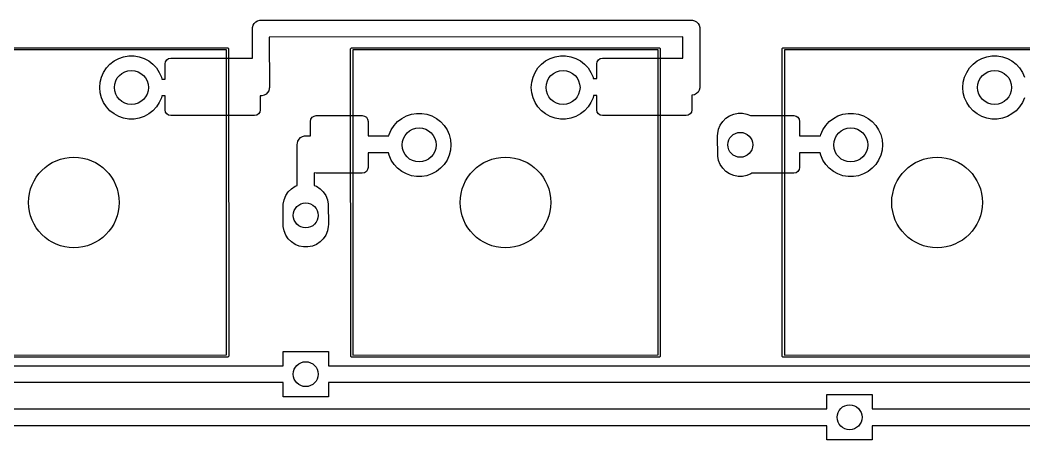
# Model space of a CAD drawing. Extents: x 12 to 499, y -206 to -17.
# Drawn here: x 218.32 to 262.63, y -77.58 to -59.03 of the extents above; entities that cross this region are included whole.
import ezdxf

# ---------------------------------------------------------------- set-up
doc = ezdxf.new("R2010")
doc.units = 0
doc.layers.add('BLACK', color=7, linetype='CONTINUOUS')

msp = doc.modelspace()

# ---------------------------------------------------------------- linework, layer by layer
at = {"layer": 'BLACK', "linetype": 'CONTINUOUS'}
for p, q in [((228.575858, -59.4086), (228.579066, -59.359653)), ((228.579066, -59.359653), (228.604403, -59.265094)), ((228.604403, -59.265094), (228.65335, -59.180314)), ((228.65335, -59.180314), (228.722572, -59.111092)), ((228.722572, -59.111092), (228.807352, -59.062145)), ((228.807352, -59.062145), (228.901911, -59.036808)), ((228.901911, -59.036808), (247.950058, -59.0336)), ((247.950058, -59.0336), (247.999005, -59.036808)), ((247.999005, -59.036808), (248.093564, -59.062145)), ((248.093564, -59.062145), (248.178344, -59.111092)), ((248.178344, -59.111092), (248.247566, -59.180314)), ((248.247566, -59.180314), (248.296513, -59.265094)), ((248.296513, -59.265094), (248.32185, -59.359653)), ((248.32185, -59.359653), (248.325058, -61.985004)), ((228.577439, -60.715004), (228.575858, -59.4086)), ((247.575512, -59.780463), (229.323163, -59.783537)), ((229.323163, -59.783537), (229.325858, -62.010004)), ((247.576654, -60.715004), (247.575512, -59.780463)), ((213.891876, -60.25881), (227.48101, -60.255004)), ((227.48101, -60.255004), (227.500144, -60.25881)), ((227.500144, -60.25881), (227.527204, -60.28587)), ((232.914806, -60.28587), (232.941866, -60.25881)), ((232.941866, -60.25881), (246.531, -60.255004)), ((246.531, -60.255004), (246.550134, -60.25881)), ((246.550134, -60.25881), (246.577194, -60.28587)), ((251.964796, -60.28587), (251.991856, -60.25881)), ((251.991856, -60.25881), (265.58099, -60.255004)), ((227.431022, -60.351217), (213.957223, -60.354991)), ((222.673636, -60.727921), (222.89233, -60.652844)), ((222.89233, -60.652844), (223.120399, -60.614786)), ((223.120399, -60.614786), (223.351621, -60.614786)), ((223.351621, -60.614786), (223.57969, -60.652844)), ((223.57969, -60.652844), (223.798384, -60.727921)), ((227.434796, -73.825016), (227.431022, -60.351217)), ((227.527204, -60.28587), (227.53101, -73.875004)), ((232.911, -60.305004), (232.914806, -60.28587)), ((232.914806, -73.894138), (232.911, -60.305004)), ((246.481012, -60.351217), (233.007213, -60.354991)), ((233.007213, -60.354991), (233.010987, -73.82879)), ((241.723626, -60.727921), (241.94232, -60.652844)), ((241.94232, -60.652844), (242.170389, -60.614786)), ((242.170389, -60.614786), (242.401611, -60.614786)), ((242.401611, -60.614786), (242.62968, -60.652844)), ((242.62968, -60.652844), (242.848374, -60.727921)), ((246.484786, -73.825016), (246.481012, -60.351217)), ((246.577194, -60.28587), (246.581, -73.875004)), ((251.96099, -60.305004), (251.964796, -60.28587)), ((251.964796, -73.894138), (251.96099, -60.305004)), ((265.531002, -60.351217), (252.057203, -60.354991)), ((252.057203, -60.354991), (252.060977, -73.82879)), ((260.773616, -60.727921), (260.99231, -60.652844)), ((260.99231, -60.652844), (261.220379, -60.614786)), ((261.220379, -60.614786), (261.451601, -60.614786)), ((261.451601, -60.614786), (261.67967, -60.652844)), ((261.67967, -60.652844), (261.898364, -60.727921)), ((222.131213, -61.150106), (222.287816, -60.979991)), ((222.287816, -60.979991), (222.470283, -60.837971)), ((222.470283, -60.837971), (222.673636, -60.727921)), ((223.798384, -60.727921), (224.001737, -60.837971)), ((224.001737, -60.837971), (224.184204, -60.979991)), ((224.184204, -60.979991), (224.340807, -61.150106)), ((224.72201, -60.969004), (224.741345, -60.871802)), ((224.72201, -61.637357), (224.72201, -60.969004)), ((224.741345, -60.871802), (224.796405, -60.789399)), ((224.796405, -60.789399), (224.878808, -60.734339)), ((224.878808, -60.734339), (224.97601, -60.715004)), ((224.97601, -60.715004), (228.577439, -60.715004)), ((241.181203, -61.150106), (241.337806, -60.979991)), ((241.337806, -60.979991), (241.520273, -60.837971)), ((241.520273, -60.837971), (241.723626, -60.727921)), ((242.848374, -60.727921), (243.051727, -60.837971)), ((243.051727, -60.837971), (243.234194, -60.979991)), ((243.234194, -60.979991), (243.390797, -61.150106)), ((243.772, -60.969004), (243.791335, -60.871802)), ((243.772, -61.611857), (243.772, -60.969004)), ((243.791335, -60.871802), (243.846395, -60.789399)), ((243.846395, -60.789399), (243.928798, -60.734339)), ((243.928798, -60.734339), (244.026, -60.715004)), ((244.026, -60.715004), (247.576654, -60.715004)), ((260.231193, -61.150106), (260.387796, -60.979991)), ((260.387796, -60.979991), (260.570263, -60.837971)), ((260.570263, -60.837971), (260.773616, -60.727921)), ((261.898364, -60.727921), (262.101717, -60.837971)), ((262.101717, -60.837971), (262.284184, -60.979991)), ((262.284184, -60.979991), (262.440787, -61.150106)), ((221.855104, -61.779572), (221.911866, -61.555425)), ((221.911866, -61.555425), (222.004747, -61.343678)), ((222.004747, -61.343678), (222.131213, -61.150106)), ((224.340807, -61.150106), (224.467273, -61.343678)), ((224.467273, -61.343678), (224.560154, -61.555425)), ((224.560154, -61.555425), (224.580922, -61.637436)), ((240.905094, -61.779572), (240.961856, -61.555425)), ((240.961856, -61.555425), (241.054737, -61.343678)), ((241.054737, -61.343678), (241.181203, -61.150106)), ((243.390797, -61.150106), (243.517263, -61.343678)), ((243.517263, -61.343678), (243.610144, -61.555425)), ((243.610144, -61.555425), (243.624467, -61.611987)), ((259.955084, -61.779572), (260.011846, -61.555425)), ((260.011846, -61.555425), (260.104727, -61.343678)), ((260.104727, -61.343678), (260.231193, -61.150106)), ((262.440787, -61.150106), (262.567253, -61.343678)), ((262.567253, -61.343678), (262.660134, -61.555425)), ((221.83601, -62.010004), (221.855104, -61.779572)), ((221.855104, -62.240436), (221.83601, -62.010004)), ((224.580922, -61.637436), (224.72201, -61.637357)), ((229.325858, -62.010004), (229.32265, -62.058951)), ((240.886, -62.010004), (240.905094, -61.779572)), ((240.905094, -62.240436), (240.886, -62.010004)), ((243.624467, -61.611987), (243.772, -61.611857)), ((248.325058, -61.985004), (248.32185, -62.033951)), ((259.93599, -62.010004), (259.955084, -61.779572)), ((259.955084, -62.240436), (259.93599, -62.010004)), ((221.911866, -62.464583), (221.855104, -62.240436)), ((222.004747, -62.67633), (221.911866, -62.464583)), ((224.560154, -62.464583), (224.467273, -62.67633)), ((224.580495, -62.384255), (224.560154, -62.464583)), ((224.72201, -62.384176), (224.580495, -62.384255)), ((224.72201, -63.001004), (224.72201, -62.384176)), ((228.999805, -62.381796), (228.92201, -62.381839)), ((228.92201, -62.381839), (228.92201, -63.001004)), ((229.094364, -62.356459), (228.999805, -62.381796)), ((229.179144, -62.307512), (229.094364, -62.356459)), ((229.248366, -62.23829), (229.179144, -62.307512)), ((229.297313, -62.15351), (229.248366, -62.23829)), ((229.32265, -62.058951), (229.297313, -62.15351)), ((240.961856, -62.464583), (240.905094, -62.240436)), ((241.054737, -62.67633), (240.961856, -62.464583)), ((243.610144, -62.464583), (243.517263, -62.67633)), ((243.636929, -62.358811), (243.610144, -62.464583)), ((243.772, -62.358692), (243.636929, -62.358811)), ((243.772, -63.001004), (243.772, -62.358692)), ((247.999005, -62.356796), (247.972, -62.356836)), ((247.972, -62.356836), (247.972, -63.001004)), ((248.093564, -62.331459), (247.999005, -62.356796)), ((248.178344, -62.282512), (248.093564, -62.331459)), ((248.247566, -62.21329), (248.178344, -62.282512)), ((248.296513, -62.12851), (248.247566, -62.21329)), ((248.32185, -62.033951), (248.296513, -62.12851)), ((260.011846, -62.464583), (259.955084, -62.240436)), ((260.104727, -62.67633), (260.011846, -62.464583)), ((262.660134, -62.464583), (262.567253, -62.67633)), ((222.131213, -62.869902), (222.004747, -62.67633)), ((222.287816, -63.040017), (222.131213, -62.869902)), ((224.340807, -62.869902), (224.184204, -63.040017)), ((224.467273, -62.67633), (224.340807, -62.869902)), ((241.181203, -62.869902), (241.054737, -62.67633)), ((241.337806, -63.040017), (241.181203, -62.869902)), ((243.390797, -62.869902), (243.234194, -63.040017)), ((243.517263, -62.67633), (243.390797, -62.869902)), ((260.231193, -62.869902), (260.104727, -62.67633)), ((260.387796, -63.040017), (260.231193, -62.869902)), ((262.440787, -62.869902), (262.284184, -63.040017)), ((262.567253, -62.67633), (262.440787, -62.869902)), ((222.470283, -63.182037), (222.287816, -63.040017)), ((222.673636, -63.292087), (222.470283, -63.182037)), ((222.89233, -63.367164), (222.673636, -63.292087)), ((223.798384, -63.292087), (223.57969, -63.367164)), ((224.001737, -63.182037), (223.798384, -63.292087)), ((224.184204, -63.040017), (224.001737, -63.182037)), ((224.741345, -63.098206), (224.72201, -63.001004)), ((224.796405, -63.180609), (224.741345, -63.098206)), ((224.878808, -63.235669), (224.796405, -63.180609)), ((224.97601, -63.255004), (224.878808, -63.235669)), ((228.66801, -63.255004), (224.97601, -63.255004)), ((228.765212, -63.235669), (228.66801, -63.255004)), ((228.847615, -63.180609), (228.765212, -63.235669)), ((228.902675, -63.098206), (228.847615, -63.180609)), ((228.92201, -63.001004), (228.902675, -63.098206)), ((231.159335, -63.411802), (231.214395, -63.329399)), ((231.214395, -63.329399), (231.296798, -63.274339)), ((231.296798, -63.274339), (231.394, -63.255004)), ((231.394, -63.255004), (233.426, -63.255004)), ((233.426, -63.255004), (233.523202, -63.274339)), ((233.523202, -63.274339), (233.605605, -63.329399)), ((233.605605, -63.329399), (233.660665, -63.411802)), ((235.170273, -63.377971), (235.373626, -63.267921)), ((235.373626, -63.267921), (235.59232, -63.192844)), ((235.59232, -63.192844), (235.820389, -63.154786)), ((235.820389, -63.154786), (236.051611, -63.154786)), ((236.051611, -63.154786), (236.27968, -63.192844)), ((236.27968, -63.192844), (236.498374, -63.267921)), ((236.498374, -63.267921), (236.701727, -63.377971)), ((241.520273, -63.182037), (241.337806, -63.040017)), ((241.723626, -63.292087), (241.520273, -63.182037)), ((241.94232, -63.367164), (241.723626, -63.292087)), ((242.848374, -63.292087), (242.62968, -63.367164)), ((243.051727, -63.182037), (242.848374, -63.292087)), ((243.234194, -63.040017), (243.051727, -63.182037)), ((243.791335, -63.098206), (243.772, -63.001004)), ((243.846395, -63.180609), (243.791335, -63.098206)), ((243.928798, -63.235669), (243.846395, -63.180609)), ((244.026, -63.255004), (243.928798, -63.235669)), ((247.718, -63.255004), (244.026, -63.255004)), ((247.815202, -63.235669), (247.718, -63.255004)), ((247.897605, -63.180609), (247.815202, -63.235669)), ((247.952665, -63.098206), (247.897605, -63.180609)), ((247.972, -63.001004), (247.952665, -63.098206)), ((249.474665, -63.37099), (249.637661, -63.262079)), ((249.637661, -63.262079), (249.818773, -63.18706)), ((249.818773, -63.18706), (250.011041, -63.148815)), ((250.011041, -63.148815), (250.207075, -63.148815)), ((250.207075, -63.148815), (250.399343, -63.18706)), ((250.399343, -63.18706), (250.563374, -63.255004)), ((250.563374, -63.255004), (252.47599, -63.255004)), ((252.47599, -63.255004), (252.573192, -63.274339)), ((252.573192, -63.274339), (252.655595, -63.329399)), ((252.655595, -63.329399), (252.710655, -63.411802)), ((254.220263, -63.377971), (254.423616, -63.267921)), ((254.423616, -63.267921), (254.64231, -63.192844)), ((254.64231, -63.192844), (254.870379, -63.154786)), ((254.870379, -63.154786), (255.101601, -63.154786)), ((255.101601, -63.154786), (255.32967, -63.192844)), ((255.32967, -63.192844), (255.548364, -63.267921)), ((255.548364, -63.267921), (255.751717, -63.377971)), ((260.570263, -63.182037), (260.387796, -63.040017)), ((260.773616, -63.292087), (260.570263, -63.182037)), ((260.99231, -63.367164), (260.773616, -63.292087)), ((261.898364, -63.292087), (261.67967, -63.367164)), ((262.101717, -63.182037), (261.898364, -63.292087)), ((262.284184, -63.040017), (262.101717, -63.182037)), ((223.120399, -63.405222), (222.89233, -63.367164)), ((223.351621, -63.405222), (223.120399, -63.405222)), ((223.57969, -63.367164), (223.351621, -63.405222)), ((231.14, -63.509004), (231.159335, -63.411802)), ((231.14, -64.152672), (231.14, -63.509004)), ((233.660665, -63.411802), (233.68, -63.509004)), ((233.68, -63.509004), (233.68, -64.152028)), ((234.704737, -63.883678), (234.831203, -63.690106)), ((234.831203, -63.690106), (234.987806, -63.519991)), ((234.987806, -63.519991), (235.170273, -63.377971)), ((236.701727, -63.377971), (236.884194, -63.519991)), ((236.884194, -63.519991), (237.040797, -63.690106)), ((237.040797, -63.690106), (237.167263, -63.883678)), ((242.170389, -63.405222), (241.94232, -63.367164)), ((242.401611, -63.405222), (242.170389, -63.405222)), ((242.62968, -63.367164), (242.401611, -63.405222)), ((249.152118, -63.853715), (249.227137, -63.672603)), ((249.227137, -63.672603), (249.336048, -63.509607)), ((249.336048, -63.509607), (249.474665, -63.37099)), ((252.710655, -63.411802), (252.72999, -63.509004)), ((252.72999, -63.509004), (252.72999, -64.152028)), ((253.754727, -63.883678), (253.881193, -63.690106)), ((253.881193, -63.690106), (254.037796, -63.519991)), ((254.037796, -63.519991), (254.220263, -63.377971)), ((255.751717, -63.377971), (255.934184, -63.519991)), ((255.934184, -63.519991), (256.090787, -63.690106)), ((256.090787, -63.690106), (256.217253, -63.883678)), ((261.220379, -63.405222), (260.99231, -63.367164)), ((261.451601, -63.405222), (261.220379, -63.405222)), ((261.67967, -63.367164), (261.451601, -63.405222)), ((230.63455, -64.296718), (230.703772, -64.227496)), ((230.703772, -64.227496), (230.788552, -64.178549)), ((230.788552, -64.178549), (230.883111, -64.153212)), ((230.883111, -64.153212), (231.14, -64.152672)), ((233.68, -64.152028), (234.59773, -64.151204)), ((234.59773, -64.151204), (234.611856, -64.095425)), ((234.611856, -64.095425), (234.704737, -63.883678)), ((237.167263, -63.883678), (237.260144, -64.095425)), ((237.260144, -64.095425), (237.316906, -64.319572)), ((249.109058, -64.144), (249.113873, -64.045983)), ((249.113873, -65.042017), (249.109058, -64.144)), ((249.113873, -64.045983), (249.152118, -63.853715)), ((252.72999, -64.152028), (253.64772, -64.151204)), ((253.64772, -64.151204), (253.661846, -64.095425)), ((253.661846, -64.095425), (253.754727, -63.883678)), ((256.217253, -63.883678), (256.310134, -64.095425)), ((256.310134, -64.095425), (256.366896, -64.319572)), ((230.557058, -64.525004), (230.560266, -64.476057)), ((230.558883, -66.336393), (230.557058, -64.525004)), ((230.560266, -64.476057), (230.585603, -64.381498)), ((230.585603, -64.381498), (230.63455, -64.296718)), ((237.316906, -64.319572), (237.336, -64.550004)), ((237.336, -64.550004), (237.316906, -64.780436)), ((256.366896, -64.319572), (256.38599, -64.550004)), ((256.38599, -64.550004), (256.366896, -64.780436)), ((234.584878, -64.898052), (233.68, -64.898864)), ((233.68, -64.898864), (233.68, -65.541004)), ((234.611856, -65.004583), (234.584878, -64.898052)), ((234.704737, -65.21633), (234.611856, -65.004583)), ((237.260144, -65.004583), (237.167263, -65.21633)), ((237.316906, -64.780436), (237.260144, -65.004583)), ((249.152118, -65.234285), (249.113873, -65.042017)), ((253.634868, -64.898052), (252.72999, -64.898864)), ((252.72999, -64.898864), (252.72999, -65.541004)), ((253.661846, -65.004583), (253.634868, -64.898052)), ((253.754727, -65.21633), (253.661846, -65.004583)), ((256.310134, -65.004583), (256.217253, -65.21633)), ((256.366896, -64.780436), (256.310134, -65.004583)), ((233.68, -65.541004), (233.660665, -65.638206)), ((234.831203, -65.409902), (234.704737, -65.21633)), ((234.987806, -65.580017), (234.831203, -65.409902)), ((237.040797, -65.409902), (236.884194, -65.580017)), ((237.167263, -65.21633), (237.040797, -65.409902)), ((249.227137, -65.415397), (249.152118, -65.234285)), ((249.336048, -65.578393), (249.227137, -65.415397)), ((252.72999, -65.541004), (252.710655, -65.638206)), ((253.881193, -65.409902), (253.754727, -65.21633)), ((254.037796, -65.580017), (253.881193, -65.409902)), ((256.090787, -65.409902), (255.934184, -65.580017)), ((256.217253, -65.21633), (256.090787, -65.409902)), ((231.394, -65.795004), (231.305161, -65.777332)), ((231.305161, -65.777332), (231.305725, -66.336598)), ((233.426, -65.795004), (231.394, -65.795004)), ((233.523202, -65.775669), (233.426, -65.795004)), ((233.605605, -65.720609), (233.523202, -65.775669)), ((233.660665, -65.638206), (233.605605, -65.720609)), ((235.170273, -65.722037), (234.987806, -65.580017)), ((235.373626, -65.832087), (235.170273, -65.722037)), ((235.59232, -65.907164), (235.373626, -65.832087)), ((235.820389, -65.945222), (235.59232, -65.907164)), ((236.051611, -65.945222), (235.820389, -65.945222)), ((236.27968, -65.907164), (236.051611, -65.945222)), ((236.498374, -65.832087), (236.27968, -65.907164)), ((236.701727, -65.722037), (236.498374, -65.832087)), ((236.884194, -65.580017), (236.701727, -65.722037)), ((249.474665, -65.71701), (249.336048, -65.578393)), ((249.637661, -65.825921), (249.474665, -65.71701)), ((249.818773, -65.90094), (249.637661, -65.825921)), ((250.011041, -65.939185), (249.818773, -65.90094)), ((250.207075, -65.939185), (250.011041, -65.939185)), ((250.399343, -65.90094), (250.207075, -65.939185)), ((250.580455, -65.825921), (250.399343, -65.90094)), ((250.626725, -65.795004), (250.580455, -65.825921)), ((252.47599, -65.795004), (250.626725, -65.795004)), ((252.573192, -65.775669), (252.47599, -65.795004)), ((252.655595, -65.720609), (252.573192, -65.775669)), ((252.710655, -65.638206), (252.655595, -65.720609)), ((254.220263, -65.722037), (254.037796, -65.580017)), ((254.423616, -65.832087), (254.220263, -65.722037)), ((254.64231, -65.907164), (254.423616, -65.832087)), ((254.870379, -65.945222), (254.64231, -65.907164)), ((255.101601, -65.945222), (254.870379, -65.945222)), ((255.32967, -65.907164), (255.101601, -65.945222)), ((255.548364, -65.832087), (255.32967, -65.907164)), ((255.751717, -65.722037), (255.548364, -65.832087)), ((255.934184, -65.580017), (255.751717, -65.722037)), ((230.297665, -66.48599), (230.460661, -66.377079)), ((230.460661, -66.377079), (230.558883, -66.336393)), ((231.305725, -66.336598), (231.403455, -66.377079)), ((231.403455, -66.377079), (231.566451, -66.48599)), ((229.975118, -66.968715), (230.050137, -66.787603)), ((230.050137, -66.787603), (230.159048, -66.624607)), ((230.159048, -66.624607), (230.297665, -66.48599)), ((231.566451, -66.48599), (231.705068, -66.624607)), ((231.705068, -66.624607), (231.813979, -66.787603)), ((231.813979, -66.787603), (231.888998, -66.968715)), ((229.932058, -67.259), (229.936873, -67.160983)), ((229.936873, -68.157017), (229.932058, -67.259)), ((229.936873, -67.160983), (229.975118, -66.968715)), ((231.888998, -66.968715), (231.927243, -67.160983)), ((231.927243, -67.160983), (231.932058, -68.059)), ((229.975118, -68.349285), (229.936873, -68.157017)), ((231.927243, -68.157017), (231.888998, -68.349285)), ((231.932058, -68.059), (231.927243, -68.157017)), ((230.050137, -68.530397), (229.975118, -68.349285)), ((230.159048, -68.693393), (230.050137, -68.530397)), ((231.813979, -68.530397), (231.705068, -68.693393)), ((231.888998, -68.349285), (231.813979, -68.530397)), ((230.297665, -68.83201), (230.159048, -68.693393)), ((230.460661, -68.940921), (230.297665, -68.83201)), ((230.641773, -69.01594), (230.460661, -68.940921)), ((230.834041, -69.054185), (230.641773, -69.01594)), ((231.030075, -69.054185), (230.834041, -69.054185)), ((231.222343, -69.01594), (231.030075, -69.054185)), ((231.403455, -68.940921), (231.222343, -69.01594)), ((231.566451, -68.83201), (231.403455, -68.940921)), ((231.705068, -68.693393), (231.566451, -68.83201)), ((227.500144, -73.921198), (213.91101, -73.925004)), ((213.960997, -73.82879), (227.434796, -73.825016)), ((227.527204, -73.894138), (227.500144, -73.921198)), ((227.53101, -73.875004), (227.527204, -73.894138)), ((229.932058, -74.299084), (229.932058, -73.674)), ((229.932058, -73.674), (231.932058, -73.674)), ((231.932058, -73.674), (231.932058, -74.302119)), ((232.941866, -73.921198), (232.914806, -73.894138)), ((232.961, -73.925004), (232.941866, -73.921198)), ((246.550134, -73.921198), (232.961, -73.925004)), ((233.010987, -73.82879), (246.484786, -73.825016)), ((246.577194, -73.894138), (246.550134, -73.921198)), ((246.581, -73.875004), (246.577194, -73.894138)), ((251.991856, -73.921198), (251.964796, -73.894138)), ((252.01099, -73.925004), (251.991856, -73.921198)), ((265.600124, -73.921198), (252.01099, -73.925004)), ((252.060977, -73.82879), (265.534776, -73.825016)), ((193.832058, -74.302119), (229.932058, -74.299084)), ((231.932058, -74.302119), (268.116058, -74.299083)), ((229.932058, -75.04588), (193.832058, -75.048915)), ((229.932058, -75.674), (229.932058, -75.04588)), ((268.116058, -75.04588), (231.932058, -75.048916)), ((231.932058, -75.048916), (231.932058, -75.674)), ((231.932058, -75.674), (229.932058, -75.674)), ((253.935058, -76.204084), (253.935058, -75.579)), ((253.935058, -75.579), (255.935058, -75.579)), ((255.935058, -75.579), (255.935058, -76.207119)), ((217.809658, -76.207119), (253.935058, -76.204084)), ((255.935058, -76.207119), (292.035058, -76.204084)), ((253.935058, -76.95088), (217.809658, -76.953915)), ((253.935058, -77.579), (253.935058, -76.95088)), ((292.035058, -76.95088), (255.935058, -76.953915)), ((255.935058, -76.953915), (255.935058, -77.579)), ((255.935058, -77.579), (253.935058, -77.579))]:
    msp.add_line(p, q, dxfattribs=at)
at = {"layer": 'BLACK'}
for centre, radius in [((223.23601, -62.010004), 0.75), ((242.286, -62.010004), 0.75), ((261.33599, -62.010004), 0.75), ((235.936, -64.550004), 0.75), ((254.98599, -64.550004), 0.75), ((250.109058, -64.544), 0.55), ((220.69601, -67.090004), 2), ((239.746, -67.090004), 2), ((258.79599, -67.090004), 2), ((230.932058, -67.659), 0.55), ((230.932058, -74.674), 0.55), ((254.935058, -76.579), 0.55)]:
    msp.add_circle(centre, radius, dxfattribs=at)

doc.saveas('drawing.dxf')
